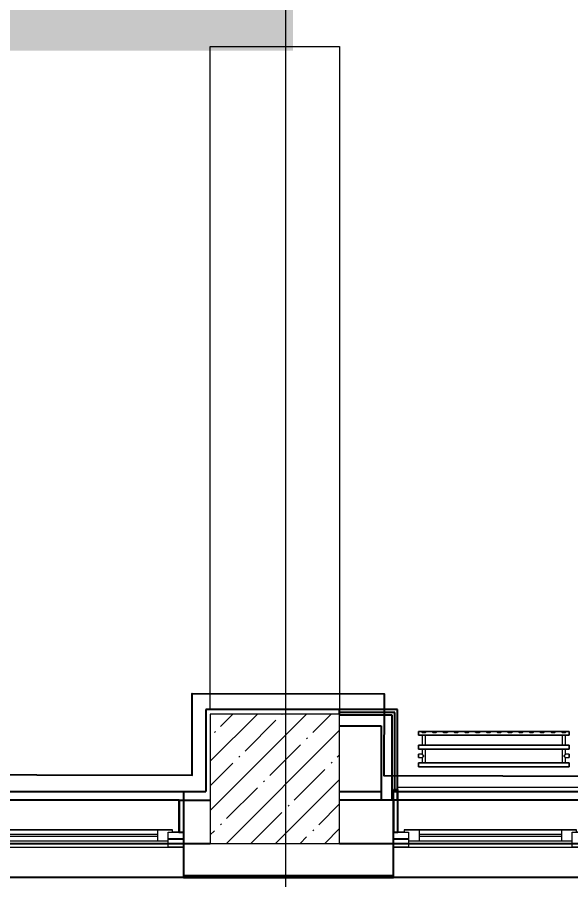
# Model space of a CAD drawing. Header units: millimetres. Extents: x 3914 to 443608, y -156176 to 78197.
# Drawn here: x 50921 to 53490, y -146382 to -142377 of the extents above; entities that cross this region are included whole.
import ezdxf

# ---------------------------------------------------------------- set-up
doc = ezdxf.new("R2010")
doc.units = ezdxf.units.MM
for name, color, linetype, lineweight in [('A-FLOR', 7, 'Continuous', 9), ('A-GLAZ', 7, 'Continuous', 9), ('A-GLAZ-1', 7, 'Continuous', 5), ('S-COLS-1', 7, 'Continuous', 5), ('Оси', 7, 'Continuous', 9)]:
    doc.layers.add(name, color=color, linetype=linetype, lineweight=lineweight)
doc.layers.add('M-EQPM-1', color=7, linetype='Continuous', lineweight=9, true_color=0xb2b2b2)
doc.styles.add('СПДС', font='ГОСТ тип А.ttf', dxfattribs={"width": 0.9})

# ---------------------------------------------------------------- blocks, each defined once
blk = doc.blocks.new('BSC_Колонна _Прямоугольная - 600х600-V5-Объем проектирования 1 этажа')
at = {"layer": 'S-COLS-1'}
h = blk.add_hatch(dxfattribs=at)
h.set_pattern_fill('FP_9', color=256, style=0, pattern_type=2)
h.set_pattern_definition([(45, (-25860, -200), (-114.0493, 114.0493), []), (45, (-25745.95, -200), (-114.0493, 114.0493), [201.613, -40.323, 6.706, -33.617])])
h.paths.add_polyline_path([(300, -300), (300, 300), (-300, 300), (-300, -300)])
for p, q in [((300, 300), (-300, 300)), ((-300, 300), (-300, -300)), ((300, -300), (300, 300)), ((-300, -300), (300, -300))]:
    blk.add_line(p, q, dxfattribs=at)
blk = doc.blocks.new('120_Окно_СКБ_2Ст - 120_Окно_СКБ_2Ст 2800х2500_створка_-22445922-Объем проектирования 1 этажа')
at = {"layer": 'A-GLAZ'}
for p, q in [((-1400, -127), (-1400, -57)), ((-1400, -57), (-1330, -57)), ((-1330, -57), (-1330, -127)), ((500, -127), (500, -57)), ((500, -57), (570, -57)), ((570, -57), (570, -127)), ((1330, -127), (1330, -57)), ((1330, -57), (1400, -57)), ((1400, -57), (1400, -127)), ((500, -87), (-1330, -87)), ((-1330, -87), (-1330, -127)), ((-1280, -137), (-1280, -87)), ((450, -137), (450, -87)), ((500, -127), (500, -87)), ((1330, -87), (570, -87)), ((570, -87), (570, -127)), ((620, -137), (620, -87)), ((1280, -137), (1280, -87)), ((1330, -127), (1330, -87)), ((-1330, -127), (-1400, -127)), ((-1330, -127), (-1350, -127)), ((-1350, -127), (-1350, -137)), ((-1350, -137), (520, -137)), ((520, -137), (-1350, -137)), ((570, -127), (500, -127)), ((520, -127), (500, -127)), ((520, -137), (520, -127)), ((570, -127), (550, -127)), ((550, -127), (550, -137)), ((550, -137), (1350, -137)), ((1350, -137), (550, -137)), ((1400, -127), (1330, -127)), ((1350, -127), (1330, -127)), ((1350, -137), (1350, -127))]:
    blk.add_line(p, q, dxfattribs=at)
at = {"layer": 'A-GLAZ-1'}
for p, q in [((1400, -57), (-1400, -57)), ((-1280, -107), (450, -107)), ((450, -117), (-1280, -117)), ((620, -107), (1280, -107)), ((1280, -117), (620, -117)), ((-1380, -127), (-1350, -127)), ((520, -127), (550, -127)), ((1350, -127), (1380, -127))]:
    blk.add_line(p, q, dxfattribs=at)
blk = doc.blocks.new('120_Окно_СКБ_1Ст - 120_Окно_СКБ_1Ст 900х2500_h_-V151-Объем проектирования 1 этажа')
at = {"layer": 'A-GLAZ'}
for p, q in [((-450, -127), (-450, -57)), ((-450, -57), (-380, -57)), ((-380, -57), (-380, -127)), ((380, -127), (380, -57)), ((380, -57), (450, -57)), ((450, -57), (450, -127)), ((380, -87), (-380, -87)), ((-380, -87), (-380, -127)), ((-330, -137), (-330, -87)), ((330, -137), (330, -87)), ((380, -127), (380, -87)), ((-380, -127), (-450, -127)), ((-380, -127), (-400, -127)), ((-400, -127), (-400, -137)), ((-400, -137), (400, -137)), ((400, -137), (-400, -137)), ((450, -127), (380, -127)), ((400, -127), (380, -127)), ((400, -137), (400, -127))]:
    blk.add_line(p, q, dxfattribs=at)
at = {"layer": 'A-GLAZ-1'}
for p, q in [((450, -57), (-450, -57)), ((-330, -107), (330, -107)), ((330, -117), (-330, -117)), ((-430, -127), (-400, -127)), ((400, -127), (430, -127))]:
    blk.add_line(p, q, dxfattribs=at)
blk = doc.blocks.new('radiator_prado_classic_z_tip_30_po exemplyaru - Classic Z Тип 30-500-V223-Объем проектирования 1 этажа')
at = {"layer": 'M-EQPM-1'}
for p, q in [((0, 228), (0, 210)), ((700, 228), (0, 228)), ((0, 210), (0, 228)), ((0, 228), (12.5, 228)), ((0, 210), (700, 210)), ((17.8, 210), (0, 210)), ((12.5, 228), (37.5, 228)), ((37.5, 228), (12.5, 228)), ((12.5, 228), (37.5, 228)), ((12.5, 228), (17.5, 223)), ((12.5, 228), (17.5, 223)), ((32.5, 223), (17.5, 223)), ((17.5, 223), (32.5, 223)), ((17.5, 210), (17.5, 164)), ((17.5, 210), (17.5, 164)), ((17.8, 210), (17.5, 210)), ((17.5, 210), (17.8, 210)), ((17.8, 210), (17.5, 210)), ((17.5, 210), (32.5, 210)), ((32.2, 210), (17.8, 210)), ((17.8, 210), (18.5, 210)), ((32.2, 210), (17.8, 210)), ((18.5, 210), (32.2, 210)), ((32.5, 210), (32.2, 210)), ((32.2, 210), (32.5, 210)), ((32.5, 210), (32.2, 210)), ((667.8, 210), (32.2, 210)), ((32.5, 223), (37.5, 228)), ((37.5, 228), (32.5, 223)), ((32.5, 164), (32.5, 210)), ((32.5, 164), (32.5, 210)), ((37.5, 228), (62.5, 228)), ((62.5, 228), (87.5, 228)), ((87.5, 228), (62.5, 228)), ((62.5, 228), (87.5, 228)), ((62.5, 228), (67.5, 223)), ((62.5, 228), (67.5, 223)), ((82.5, 223), (67.5, 223)), ((67.5, 223), (82.5, 223)), ((82.5, 223), (87.5, 228)), ((87.5, 228), (82.5, 223)), ((87.5, 228), (112.5, 228)), ((112.5, 228), (137.5, 228)), ((137.5, 228), (112.5, 228)), ((112.5, 228), (137.5, 228)), ((112.5, 228), (117.5, 223)), ((112.5, 228), (117.5, 223)), ((132.5, 223), (117.5, 223)), ((117.5, 223), (132.5, 223)), ((132.5, 223), (137.5, 228)), ((137.5, 228), (132.5, 223)), ((137.5, 228), (162.5, 228)), ((162.5, 228), (187.5, 228)), ((187.5, 228), (162.5, 228)), ((162.5, 228), (187.5, 228)), ((162.5, 228), (167.5, 223)), ((162.5, 228), (167.5, 223)), ((182.5, 223), (167.5, 223)), ((167.5, 223), (182.5, 223)), ((182.5, 223), (187.5, 228)), ((187.5, 228), (182.5, 223)), ((187.5, 228), (212.5, 228)), ((212.5, 228), (237.5, 228)), ((237.5, 228), (212.5, 228)), ((212.5, 228), (237.5, 228)), ((212.5, 228), (217.5, 223)), ((212.5, 228), (217.5, 223)), ((232.5, 223), (217.5, 223)), ((217.5, 223), (232.5, 223)), ((232.5, 223), (237.5, 228)), ((237.5, 228), (232.5, 223)), ((237.5, 228), (262.5, 228)), ((262.5, 228), (287.5, 228)), ((287.5, 228), (262.5, 228)), ((262.5, 228), (287.5, 228)), ((262.5, 228), (267.5, 223)), ((262.5, 228), (267.5, 223)), ((282.5, 223), (267.5, 223)), ((267.5, 223), (282.5, 223)), ((282.5, 223), (287.5, 228)), ((287.5, 228), (282.5, 223)), ((287.5, 228), (312.5, 228)), ((312.5, 228), (337.5, 228)), ((337.5, 228), (312.5, 228)), ((312.5, 228), (337.5, 228)), ((312.5, 228), (317.5, 223)), ((312.5, 228), (317.5, 223)), ((332.5, 223), (317.5, 223)), ((317.5, 223), (332.5, 223)), ((332.5, 223), (337.5, 228)), ((337.5, 228), (332.5, 223)), ((337.5, 228), (362.5, 228)), ((362.5, 228), (387.5, 228)), ((387.5, 228), (362.5, 228)), ((362.5, 228), (387.5, 228)), ((362.5, 228), (367.5, 223)), ((362.5, 228), (367.5, 223)), ((382.5, 223), (367.5, 223)), ((367.5, 223), (382.5, 223)), ((382.5, 223), (387.5, 228)), ((387.5, 228), (382.5, 223)), ((387.5, 228), (412.5, 228)), ((412.5, 228), (437.5, 228)), ((437.5, 228), (412.5, 228)), ((412.5, 228), (437.5, 228)), ((412.5, 228), (417.5, 223)), ((412.5, 228), (417.5, 223)), ((432.5, 223), (417.5, 223)), ((417.5, 223), (432.5, 223)), ((432.5, 223), (437.5, 228)), ((437.5, 228), (432.5, 223)), ((437.5, 228), (462.5, 228)), ((462.5, 228), (486.8, 228)), ((487.5, 228), (462.5, 228)), ((462.5, 228), (487.5, 228)), ((462.5, 228), (467.5, 223)), ((462.5, 228), (467.5, 223)), ((482.5, 223), (467.5, 223)), ((467.5, 223), (482.5, 223)), ((482.5, 223), (487.5, 228)), ((487.5, 228), (482.5, 223)), ((487.5, 228), (512.5, 228)), ((512.5, 228), (537.5, 228)), ((537.5, 228), (512.5, 228)), ((512.5, 228), (537.5, 228)), ((512.5, 228), (517.5, 223)), ((512.5, 228), (517.5, 223)), ((532.5, 223), (517.5, 223)), ((517.5, 223), (532.5, 223)), ((532.5, 223), (537.5, 228)), ((537.5, 228), (532.5, 223)), ((537.5, 228), (562.5, 228)), ((562.5, 228), (587.5, 228)), ((587.5, 228), (562.5, 228)), ((562.5, 228), (587.5, 228)), ((562.5, 228), (567.5, 223)), ((562.5, 228), (567.5, 223)), ((582.5, 223), (567.5, 223)), ((567.5, 223), (582.5, 223)), ((582.5, 223), (587.5, 228)), ((587.5, 228), (582.5, 223)), ((587.5, 228), (612.5, 228)), ((612.5, 228), (637.5, 228)), ((637.5, 228), (612.5, 228)), ((612.5, 228), (637.5, 228)), ((612.5, 228), (617.5, 223)), ((617.5, 223), (612.5, 228)), ((632.5, 223), (617.5, 223)), ((617.5, 223), (632.5, 223)), ((632.5, 223), (637.5, 228)), ((637.5, 228), (632.5, 223)), ((637.5, 228), (662.5, 228)), ((662.5, 228), (687.5, 228)), ((687.5, 228), (662.5, 228)), ((662.5, 228), (687.5, 228)), ((662.5, 228), (667.5, 223)), ((662.5, 228), (667.5, 223)), ((682.5, 223), (667.5, 223)), ((667.5, 223), (682.5, 223)), ((667.5, 210), (667.5, 164)), ((667.5, 210), (667.5, 164)), ((667.8, 210), (667.5, 210)), ((667.5, 210), (682.5, 210)), ((667.8, 210), (667.5, 210)), ((667.5, 210), (667.8, 210)), ((682.2, 210), (667.8, 210)), ((682.2, 210), (667.8, 210)), ((667.8, 210), (682.2, 210)), ((682.5, 210), (682.2, 210)), ((682.5, 210), (682.2, 210)), ((682.2, 210), (682.5, 210)), ((700, 210), (682.2, 210)), ((682.5, 223), (687.5, 228)), ((687.5, 228), (682.5, 223)), ((682.5, 164), (682.5, 210)), ((682.5, 164), (682.5, 210)), ((687.5, 228), (700, 228)), ((700, 210), (700, 228)), ((700, 228), (700, 210)), ((700, 164), (0, 164)), ((0, 164), (0, 146)), ((0, 146), (0, 164)), ((0, 164), (17.8, 164)), ((17.8, 164), (17.5, 164)), ((17.5, 164), (17.8, 164)), ((17.8, 164), (17.5, 164)), ((17.5, 164), (32.5, 164)), ((32.2, 164), (17.8, 164)), ((17.8, 164), (18.5, 164)), ((23.1, 164), (17.8, 164)), ((18.5, 164), (32.2, 164)), ((28.7, 164), (23.1, 164)), ((32.2, 164), (28.7, 164)), ((32.5, 164), (32.2, 164)), ((32.2, 164), (32.5, 164)), ((32.5, 164), (32.2, 164)), ((32.2, 164), (667.8, 164)), ((667.8, 164), (667.5, 164)), ((667.5, 164), (682.5, 164)), ((667.8, 164), (667.5, 164)), ((667.5, 164), (667.8, 164)), ((669.7, 164), (667.8, 164)), ((682.2, 164), (667.8, 164)), ((667.8, 164), (682.2, 164)), ((673.1, 164), (669.7, 164)), ((682.2, 164), (673.1, 164)), ((682.5, 164), (682.2, 164)), ((682.5, 164), (682.2, 164)), ((682.2, 164), (682.5, 164)), ((682.2, 164), (700, 164)), ((700, 146), (700, 164)), ((700, 164), (700, 146)), ((0, 146), (700, 146)), ((18.5, 146), (0, 146)), ((17.5, 121.5), (0, 121.5)), ((17.5, 121.5), (0, 121.5)), ((0, 121.5), (0, 120.5)), ((0, 106.5), (0, 121.5)), ((0, 120.5), (0, 107.5)), ((0, 120.5), (0, 119.3)), ((0, 114), (0, 120.5)), ((0, 120.5), (0, 120.5)), ((17.5, 146), (17.5, 121.5)), ((17.5, 146), (17.5, 121.5)), ((17.5, 146), (18.5, 146)), ((18.5, 146), (17.5, 146)), ((17.5, 146), (18.5, 146)), ((32.5, 146), (17.5, 146)), ((18.5, 146), (32.2, 146)), ((21.2, 146), (18.5, 146)), ((18.5, 146), (32.2, 146)), ((25, 146), (21.2, 146)), ((28.7, 146), (25, 146)), ((32.2, 146), (28.7, 146)), ((32.2, 146), (32.5, 146)), ((32.5, 146), (32.2, 146)), ((32.2, 146), (32.5, 146)), ((667.8, 146), (32.2, 146)), ((32.5, 82), (32.5, 146)), ((32.5, 82), (32.5, 146)), ((667.5, 146), (667.5, 82)), ((667.5, 146), (667.5, 82)), ((667.5, 146), (667.8, 146)), ((682.5, 146), (667.5, 146)), ((667.5, 146), (667.8, 146)), ((667.8, 146), (667.5, 146)), ((667.8, 146), (669.7, 146)), ((667.8, 146), (681.5, 146)), ((681.5, 146), (667.8, 146)), ((669.7, 146), (675, 146)), ((675, 146), (681.5, 146)), ((681.5, 146), (682.5, 146)), ((681.5, 146), (682.5, 146)), ((682.5, 146), (681.5, 146)), ((700, 146), (681.5, 146)), ((682.5, 121.5), (682.5, 146)), ((682.5, 121.5), (682.5, 146)), ((700, 121.5), (682.5, 121.5)), ((700, 121.5), (682.5, 121.5)), ((700, 121.5), (700, 106.5)), ((700, 120.5), (700, 121.5)), ((700, 121.5), (700, 120.5)), ((700, 120.5), (700, 121.5)), ((700, 107.5), (700, 120.5)), ((700, 120.5), (700, 107.5)), ((700, 107.5), (700, 120.5)), ((0, 119.3), (0, 117.8)), ((0, 117.8), (0, 114)), ((0, 114), (0, 110.3)), ((0, 107.5), (0, 114)), ((0, 110.3), (0, 108.7)), ((0, 108.7), (0, 107.5)), ((0, 107.5), (0, 106.5)), ((0, 107.5), (0, 107.5)), ((0, 106.5), (17.5, 106.5)), ((0, 106.5), (17.5, 106.5)), ((700, 82), (0, 82)), ((0, 82), (0, 64)), ((0, 64), (0, 82)), ((0, 82), (18.5, 82)), ((17.5, 106.5), (17.5, 82)), ((17.5, 106.5), (17.5, 82)), ((18.5, 82), (17.5, 82)), ((17.5, 82), (18.5, 82)), ((18.5, 82), (17.5, 82)), ((17.5, 82), (32.5, 82)), ((32.2, 82), (18.5, 82)), ((18.5, 82), (32.2, 82)), ((21.2, 82), (18.5, 82)), ((32.2, 82), (21.2, 82)), ((32.5, 82), (32.2, 82)), ((32.2, 82), (32.5, 82)), ((32.5, 82), (32.2, 82)), ((32.2, 82), (667.8, 82)), ((667.8, 82), (667.5, 82)), ((667.5, 82), (682.5, 82)), ((667.8, 82), (667.5, 82)), ((667.5, 82), (667.8, 82)), ((671.2, 82), (667.8, 82)), ((681.5, 82), (667.8, 82)), ((667.8, 82), (681.5, 82)), ((675, 82), (671.2, 82)), ((681.5, 82), (675, 82)), ((682.5, 82), (681.5, 82)), ((682.5, 82), (681.5, 82)), ((681.5, 82), (682.5, 82)), ((681.5, 82), (700, 82)), ((682.5, 82), (682.5, 106.5)), ((682.5, 106.5), (700, 106.5)), ((682.5, 82), (682.5, 106.5)), ((682.5, 106.5), (700, 106.5)), ((700, 106.5), (700, 107.5)), ((700, 107.5), (700, 106.5)), ((700, 106.5), (700, 107.5)), ((700, 64), (700, 82)), ((700, 82), (700, 64)), ((700, 64), (0, 64)), ((0, 64), (700, 64))]:
    blk.add_line(p, q, dxfattribs=at)
for points, knots in [([(18.5, 120.5), (18.4, 120.6), (18.3, 120.7), (18.1, 120.9), (17.9, 121.1), (17.8, 121.2), (17.7, 121.3), (17.5, 121.5), (17.5, 121.5), (17.5, 121.5)], [0.7142857, 0.7142857, 0.7142857, 0.7142857, 0.75, 0.7857143, 0.8214286, 0.8571429, 0.8928571, 0.9285714, 1, 1, 1, 1]), ([(17.5, 121.5), (17.5, 121.5), (17.5, 121.5), (17.7, 121.3), (17.8, 121.2), (17.9, 121.1), (18.1, 120.9), (18.3, 120.7), (18.4, 120.6), (18.5, 120.5)], [0, 0, 0, 0, 0.0714286, 0.1071429, 0.1428571, 0.1785714, 0.2142857, 0.25, 0.2857143, 0.2857143, 0.2857143, 0.2857143]), ([(17.5, 121.5), (17.5, 121.5), (17.5, 121.5), (17.7, 121.3), (17.8, 121.2), (17.9, 121.1), (18.1, 120.9), (18.3, 120.7), (18.4, 120.6), (18.5, 120.5)], [0, 0, 0, 0, 0.0714286, 0.1071429, 0.1428571, 0.1785714, 0.2142857, 0.25, 0.2857143, 0.2857143, 0.2857143, 0.2857143]), ([(25, 114), (24.5, 114.5), (23.6, 115.4), (22.4, 116.6), (21.6, 117.4), (21.1, 117.9), (20.8, 118.2), (20.5, 118.5), (20.2, 118.8), (19.8, 119.1), (19.6, 119.4), (19.3, 119.7), (19, 120), (18.7, 120.3), (18.5, 120.5), (18.3, 120.7), (18.1, 120.9), (17.9, 121.1), (17.8, 121.2), (17.7, 121.3), (17.5, 121.5), (17.5, 121.5), (17.5, 121.5)], [0, 0, 0, 0, 0.142857, 0.285714, 0.357143, 0.392857, 0.428571, 0.464286, 0.5, 0.535714, 0.571429, 0.607143, 0.642857, 0.678571, 0.714286, 0.75, 0.785714, 0.821429, 0.857143, 0.892857, 0.928571, 1, 1, 1, 1]), ([(675, 114), (675.5, 114.5), (676.4, 115.4), (677.6, 116.6), (678.4, 117.4), (678.9, 117.9), (679.2, 118.2), (679.5, 118.5), (679.8, 118.8), (680.1, 119.2), (680.4, 119.4), (680.7, 119.7), (681, 120), (681.3, 120.3), (681.5, 120.5), (681.7, 120.7), (681.9, 120.9), (682.1, 121.1), (682.2, 121.2), (682.3, 121.3), (682.5, 121.5), (682.5, 121.5), (682.5, 121.5)], [0, 0, 0, 0, 0.142857, 0.285714, 0.357143, 0.392857, 0.428571, 0.464286, 0.5, 0.535714, 0.571429, 0.607143, 0.642857, 0.678571, 0.714286, 0.75, 0.785714, 0.821429, 0.857143, 0.892857, 0.928571, 1, 1, 1, 1]), ([(682.5, 121.5), (682.5, 121.5), (682.5, 121.5), (682.3, 121.3), (682.2, 121.2), (682.1, 121.1), (681.9, 120.9), (681.7, 120.7), (681.6, 120.6), (681.5, 120.5)], [0, 0, 0, 0, 0.0714286, 0.1071429, 0.1428571, 0.1785714, 0.2142857, 0.25, 0.2857143, 0.2857143, 0.2857143, 0.2857143]), ([(682.5, 121.5), (682.5, 121.5), (682.5, 121.5), (682.3, 121.3), (682.2, 121.2), (682.1, 121.1), (681.9, 120.9), (681.7, 120.7), (681.6, 120.6), (681.5, 120.5)], [0, 0, 0, 0, 0.0714286, 0.1071429, 0.1428571, 0.1785714, 0.2142857, 0.25, 0.2857143, 0.2857143, 0.2857143, 0.2857143]), ([(681.5, 120.5), (681.6, 120.6), (681.7, 120.7), (681.9, 120.9), (682.1, 121.1), (682.2, 121.2), (682.3, 121.3), (682.5, 121.5), (682.5, 121.5), (682.5, 121.5)], [0.7142857, 0.7142857, 0.7142857, 0.7142857, 0.75, 0.7857143, 0.8214286, 0.8571429, 0.8928571, 0.9285714, 1, 1, 1, 1]), ([(17.5, 106.5), (17.5, 106.5), (17.5, 106.5), (17.7, 106.7), (17.8, 106.8), (17.9, 106.9), (18.1, 107.1), (18.3, 107.3), (18.5, 107.5), (18.7, 107.7), (19, 108), (19.3, 108.3), (19.6, 108.6), (19.8, 108.9), (20.3, 109.3), (20.7, 109.7), (21.1, 110.1), (21.6, 110.6), (22.4, 111.4), (23.6, 112.6), (24.5, 113.5), (25, 114)], [0, 0, 0, 0, 0.071429, 0.107143, 0.142857, 0.178571, 0.214286, 0.25, 0.285714, 0.321429, 0.357143, 0.392857, 0.428571, 0.464286, 0.5, 0.571429, 0.607143, 0.642857, 0.714286, 0.857143, 1, 1, 1, 1]), ([(17.5, 106.5), (17.5, 106.5), (17.5, 106.5), (17.7, 106.7), (17.8, 106.8), (17.9, 106.9), (18.1, 107.1), (18.3, 107.3), (18.4, 107.4), (18.5, 107.5)], [0, 0, 0, 0, 0.0714286, 0.1071429, 0.1428571, 0.1785714, 0.2142857, 0.25, 0.2857143, 0.2857143, 0.2857143, 0.2857143]), ([(18.5, 107.5), (18.4, 107.4), (18.3, 107.3), (18.1, 107.1), (17.9, 106.9), (17.8, 106.8), (17.7, 106.7), (17.5, 106.5), (17.5, 106.5), (17.5, 106.5)], [0.7142857, 0.7142857, 0.7142857, 0.7142857, 0.75, 0.7857143, 0.8214286, 0.8571429, 0.8928571, 0.9285714, 1, 1, 1, 1]), ([(18.5, 107.5), (18.4, 107.4), (18.3, 107.3), (18.1, 107.1), (17.9, 106.9), (17.8, 106.8), (17.7, 106.7), (17.5, 106.5), (17.5, 106.5), (17.5, 106.5)], [0.7142857, 0.7142857, 0.7142857, 0.7142857, 0.75, 0.7857143, 0.8214286, 0.8571429, 0.8928571, 0.9285714, 1, 1, 1, 1]), ([(22.1, 116.9), (21.9, 117.1), (21.6, 117.4), (21.1, 117.9), (20.8, 118.2), (20.5, 118.5), (20.2, 118.8), (19.9, 119.2), (19.7, 119.3), (19.6, 119.4)], [0.2857143, 0.2857143, 0.2857143, 0.2857143, 0.3571429, 0.3928571, 0.4285714, 0.4642857, 0.5, 0.5357143, 0.5714286, 0.5714286, 0.5714286, 0.5714286]), ([(19.6, 119.4), (19.7, 119.3), (19.9, 119.2), (20.3, 118.7), (20.7, 118.3), (21.1, 117.9), (21.6, 117.4), (21.9, 117.1), (22.1, 116.9)], [0.4285714, 0.4285714, 0.4285714, 0.4285714, 0.4642857, 0.5, 0.5714286, 0.6071429, 0.6428571, 0.7142857, 0.7142857, 0.7142857, 0.7142857]), ([(19.6, 119.4), (19.7, 119.3), (19.8, 119.1), (20.3, 118.7), (20.7, 118.3), (21.1, 117.9), (21.6, 117.4), (21.9, 117.1), (22.1, 116.9)], [0.4285714, 0.4285714, 0.4285714, 0.4285714, 0.4642857, 0.5, 0.5714286, 0.6071429, 0.6428571, 0.7142857, 0.7142857, 0.7142857, 0.7142857]), ([(19.6, 108.6), (19.7, 108.7), (19.9, 108.8), (20.3, 109.3), (20.7, 109.7), (21.1, 110.1), (21.6, 110.6), (21.9, 110.9), (22.1, 111.1)], [0.4285714, 0.4285714, 0.4285714, 0.4285714, 0.4642857, 0.5, 0.5714286, 0.6071429, 0.6428571, 0.7142857, 0.7142857, 0.7142857, 0.7142857]), ([(22.1, 111.1), (21.9, 110.9), (21.6, 110.6), (21.1, 110.1), (20.8, 109.8), (20.5, 109.5), (20.2, 109.2), (19.9, 108.8), (19.7, 108.7), (19.6, 108.6)], [0.2857143, 0.2857143, 0.2857143, 0.2857143, 0.3571429, 0.3928571, 0.4285714, 0.4642857, 0.5, 0.5357143, 0.5714286, 0.5714286, 0.5714286, 0.5714286]), ([(22.1, 111.1), (21.9, 110.9), (21.6, 110.6), (21.1, 110.1), (20.8, 109.8), (20.5, 109.5), (20.2, 109.2), (19.8, 108.9), (19.7, 108.7), (19.6, 108.6)], [0.2857143, 0.2857143, 0.2857143, 0.2857143, 0.3571429, 0.3928571, 0.4285714, 0.4642857, 0.5, 0.5357143, 0.5714286, 0.5714286, 0.5714286, 0.5714286]), ([(682.5, 106.5), (682.5, 106.5), (682.5, 106.5), (682.3, 106.7), (682.2, 106.8), (682.1, 106.9), (681.9, 107.1), (681.7, 107.3), (681.5, 107.5), (681.3, 107.7), (681, 108), (680.7, 108.3), (680.4, 108.6), (680.1, 108.8), (679.7, 109.3), (679.3, 109.7), (678.9, 110.1), (678.4, 110.6), (677.6, 111.4), (676.4, 112.6), (675.5, 113.5), (675, 114)], [0, 0, 0, 0, 0.071429, 0.107143, 0.142857, 0.178571, 0.214286, 0.25, 0.285714, 0.321429, 0.357143, 0.392857, 0.428571, 0.464286, 0.5, 0.571429, 0.607143, 0.642857, 0.714286, 0.857143, 1, 1, 1, 1]), ([(680.4, 119.4), (680.3, 119.3), (680.1, 119.2), (679.7, 118.7), (679.3, 118.3), (678.9, 117.9), (678.4, 117.4), (678.1, 117.1), (677.9, 116.9)], [0.4285714, 0.4285714, 0.4285714, 0.4285714, 0.4642857, 0.5, 0.5714286, 0.6071429, 0.6428571, 0.7142857, 0.7142857, 0.7142857, 0.7142857]), ([(680.4, 119.4), (680.3, 119.3), (680.1, 119.2), (679.7, 118.7), (679.3, 118.3), (678.9, 117.9), (678.4, 117.4), (678.1, 117.1), (677.9, 116.9)], [0.4285714, 0.4285714, 0.4285714, 0.4285714, 0.4642857, 0.5, 0.5714286, 0.6071429, 0.6428571, 0.7142857, 0.7142857, 0.7142857, 0.7142857]), ([(677.9, 116.9), (678.1, 117.1), (678.4, 117.4), (678.9, 117.9), (679.2, 118.2), (679.5, 118.5), (679.8, 118.8), (680.1, 119.2), (680.3, 119.3), (680.4, 119.4)], [0.2857143, 0.2857143, 0.2857143, 0.2857143, 0.3571429, 0.3928571, 0.4285714, 0.4642857, 0.5, 0.5357143, 0.5714286, 0.5714286, 0.5714286, 0.5714286]), ([(677.9, 111.1), (678.1, 110.9), (678.4, 110.6), (678.9, 110.1), (679.2, 109.8), (679.5, 109.5), (679.8, 109.2), (680.1, 108.8), (680.3, 108.7), (680.4, 108.6)], [0.2857143, 0.2857143, 0.2857143, 0.2857143, 0.3571429, 0.3928571, 0.4285714, 0.4642857, 0.5, 0.5357143, 0.5714286, 0.5714286, 0.5714286, 0.5714286]), ([(677.9, 111.1), (678.1, 110.9), (678.4, 110.6), (678.9, 110.1), (679.2, 109.8), (679.5, 109.5), (679.8, 109.2), (680.1, 108.8), (680.3, 108.7), (680.4, 108.6)], [0.2857143, 0.2857143, 0.2857143, 0.2857143, 0.3571429, 0.3928571, 0.4285714, 0.4642857, 0.5, 0.5357143, 0.5714286, 0.5714286, 0.5714286, 0.5714286]), ([(680.4, 108.6), (680.3, 108.7), (680.1, 108.8), (679.7, 109.3), (679.3, 109.7), (678.9, 110.1), (678.4, 110.6), (678.1, 110.9), (677.9, 111.1)], [0.4285714, 0.4285714, 0.4285714, 0.4285714, 0.4642857, 0.5, 0.5714286, 0.6071429, 0.6428571, 0.7142857, 0.7142857, 0.7142857, 0.7142857]), ([(681.5, 107.5), (681.6, 107.4), (681.7, 107.3), (681.9, 107.1), (682.1, 106.9), (682.2, 106.8), (682.3, 106.7), (682.5, 106.5), (682.5, 106.5), (682.5, 106.5)], [0.7142857, 0.7142857, 0.7142857, 0.7142857, 0.75, 0.7857143, 0.8214286, 0.8571429, 0.8928571, 0.9285714, 1, 1, 1, 1]), ([(681.5, 107.5), (681.6, 107.4), (681.7, 107.3), (681.9, 107.1), (682.1, 106.9), (682.2, 106.8), (682.3, 106.7), (682.5, 106.5), (682.5, 106.5), (682.5, 106.5)], [0.7142857, 0.7142857, 0.7142857, 0.7142857, 0.75, 0.7857143, 0.8214286, 0.8571429, 0.8928571, 0.9285714, 1, 1, 1, 1]), ([(682.5, 106.5), (682.5, 106.5), (682.5, 106.5), (682.3, 106.7), (682.2, 106.8), (682.1, 106.9), (681.9, 107.1), (681.7, 107.3), (681.6, 107.4), (681.5, 107.5)], [0, 0, 0, 0, 0.0714286, 0.1071429, 0.1428571, 0.1785714, 0.2142857, 0.25, 0.2857143, 0.2857143, 0.2857143, 0.2857143])]:
    blk.add_open_spline(points, degree=3, knots=knots, dxfattribs=at)
for points in [[(19.6, 119.4), (19.5, 119.5), (19.3, 119.7), (19, 120), (18.7, 120.3), (18.6, 120.4), (18.5, 120.5)], [(18.5, 120.5), (18.6, 120.4), (18.7, 120.3), (19, 120), (19.3, 119.7), (19.5, 119.5), (19.6, 119.4)], [(18.5, 120.5), (18.6, 120.4), (18.7, 120.3), (19, 120), (19.3, 119.7), (19.5, 119.5), (19.6, 119.4)], [(681.5, 120.5), (681.4, 120.4), (681.3, 120.3), (681, 120), (680.7, 119.7), (680.5, 119.5), (680.4, 119.4)], [(681.5, 120.5), (681.4, 120.4), (681.3, 120.3), (681, 120), (680.7, 119.7), (680.5, 119.5), (680.4, 119.4)], [(680.4, 119.4), (680.5, 119.5), (680.7, 119.7), (681, 120), (681.3, 120.3), (681.4, 120.4), (681.5, 120.5)], [(18.5, 107.5), (18.6, 107.6), (18.7, 107.7), (19, 108), (19.3, 108.3), (19.5, 108.5), (19.6, 108.6)], [(19.6, 108.6), (19.5, 108.5), (19.3, 108.3), (19, 108), (18.7, 107.7), (18.6, 107.6), (18.5, 107.5)], [(19.6, 108.6), (19.5, 108.5), (19.3, 108.3), (19, 108), (18.7, 107.7), (18.6, 107.6), (18.5, 107.5)], [(25, 114), (24.5, 114.5), (23.6, 115.4), (22.6, 116.4), (22.1, 116.9)], [(22.1, 116.9), (22.6, 116.4), (23.6, 115.4), (24.5, 114.5), (25, 114)], [(22.1, 116.9), (22.6, 116.4), (23.6, 115.4), (24.5, 114.5), (25, 114)], [(22.1, 111.1), (22.6, 111.6), (23.6, 112.6), (24.5, 113.5), (25, 114)], [(25, 114), (24.5, 113.5), (23.6, 112.6), (22.6, 111.6), (22.1, 111.1)], [(25, 114), (24.5, 113.5), (23.6, 112.6), (22.6, 111.6), (22.1, 111.1)], [(677.9, 116.9), (677.4, 116.4), (676.4, 115.4), (675.5, 114.5), (675, 114)], [(677.9, 116.9), (677.4, 116.4), (676.4, 115.4), (675.5, 114.5), (675, 114)], [(675, 114), (675.5, 114.5), (676.4, 115.4), (677.4, 116.4), (677.9, 116.9)], [(675, 114), (675.5, 113.5), (676.4, 112.6), (677.4, 111.6), (677.9, 111.1)], [(675, 114), (675.5, 113.5), (676.4, 112.6), (677.4, 111.6), (677.9, 111.1)], [(677.9, 111.1), (677.4, 111.6), (676.4, 112.6), (675.5, 113.5), (675, 114)], [(680.4, 108.6), (680.5, 108.5), (680.7, 108.3), (681, 108), (681.3, 107.7), (681.4, 107.6), (681.5, 107.5)], [(680.4, 108.6), (680.5, 108.5), (680.7, 108.3), (681, 108), (681.3, 107.7), (681.4, 107.6), (681.5, 107.5)], [(681.5, 107.5), (681.4, 107.6), (681.3, 107.7), (681, 108), (680.7, 108.3), (680.5, 108.5), (680.4, 108.6)]]:
    blk.add_open_spline(points, degree=3, dxfattribs=at)

msp = doc.modelspace()

# ---------------------------------------------------------------- linework, layer by layer
for p, q in [((51796, -145591.7), (51796, -145971.7)), ((52686.5, -145591.7), (51796, -145591.7)), ((52417, -145612.7), (52417, -145592.7)), ((52673, -145605.2), (52417, -145605.2)), ((52660.5, -145617.7), (52417, -145617.7)), ((52660.5, -146012.7), (52660.5, -145617.7)), ((52673, -145962.7), (52673, -145605.2)), ((52686.5, -146012.7), (52686.5, -145591.7)), ((52417, -145667.7), (52610.5, -145667.7)), ((52610.5, -145667.7), (52610.5, -146012.7)), ((48892, -145972.7), (51692, -145972.7)), ((48913, -145971.7), (51692, -145971.7)), ((51692, -145971.7), (51692, -145972.7)), ((51692, -145971.7), (51797, -145971.7)), ((51692, -145972.7), (51692, -146362.7)), ((51692, -145972.7), (51797, -145972.7)), ((51797, -145971.7), (51797, -145972.7)), ((52417, -145972.7), (52610.5, -145972.7)), ((52667, -146362.7), (52667, -145962.7)), ((52667, -145962.7), (52685.5, -145962.7)), ((52667, -145972.7), (53567, -145972.7)), ((52685.5, -145962.7), (52685.5, -145952.7)), ((52685.5, -145962.7), (52685.5, -146012.7)), ((52686.5, -145971.7), (53567, -145971.7)), ((51671, -146012.7), (48913, -146012.7)), ((51671, -146012.7), (51671, -146160.7)), ((51672, -146012.7), (51671, -146012.7)), ((51672, -146012.7), (51817, -146012.7)), ((51672, -146012.7), (51672, -146160.7)), ((52687, -146012.7), (52417, -146012.7)), ((52667, -146012.7), (52667, -146160.7)), ((52687, -146160.7), (52687, -146012.7)), ((52688, -146012.7), (52687, -146012.7)), ((53547, -146012.7), (52688, -146012.7)), ((52688, -146160.7), (52688, -146012.7)), ((51671, -146160.7), (51672, -146160.7)), ((51672, -146160.7), (51692, -146160.7)), ((52667, -146160.7), (52687, -146160.7)), ((52687, -146160.7), (52688, -146160.7)), ((48892, -146212.7), (51817, -146212.7)), ((51692, -146192.7), (51622, -146192.7)), ((52417, -146212.7), (55466.7, -146212.7)), ((52737, -146192.7), (52667, -146192.7)), ((51692, -146370.7), (48892, -146370.7)), ((51692, -146362.7), (51692, -146370.7)), ((51692, -146362.7), (52667, -146362.7)), ((51692, -146365.7), (52667, -146365.7)), ((51692, -146370.7), (52667, -146370.7)), ((52667, -146370.7), (52667, -146362.7)), ((53567, -146370.7), (52667, -146370.7))]:
    msp.add_line(p, q)
at = {"flags": 128}
msp.add_lwpolyline([(53750.2, -138382.9), (52392.2, -138379.7), (52390.6, -139069.7), (51198.6, -139066.9), (51200.2, -138356.9), (48742.2, -138351.1), (48741.3, -138751.1), (48099.3, -138749.6), (48100.2, -138369.6), (46942.2, -138366.9), (46924.5, -145884.9), (48082.5, -145887.6), (48083.4, -145507.6), (48850.4, -145509.4), (48849.5, -145889.4), (51732.5, -145896.2), (51733.4, -145516.2), (52623.9, -145518.3), (52623, -145898.3), (55382.3, -145904.7), (55383.2, -145524.7), (55583.2, -145525.2), (55598.3, -139084.2), (53748.5, -139079.9)], close=True, dxfattribs=at)
at = {"layer": 'A-FLOR'}
for p, q in [((51817, -145592.7), (51817, -142512.7)), ((51817, -142512.7), (52417, -142512.7)), ((52417, -142512.7), (52417, -145592.7)), ((52685.5, -145592.7), (51797, -145592.7)), ((51797, -145592.7), (51797, -145971.7)), ((52685.5, -145952.7), (52685.5, -145592.7)), ((55446.7, -145952.7), (52685.5, -145952.7))]:
    msp.add_line(p, q, dxfattribs=at)
at = {"layer": 'Оси'}
msp.add_lwpolyline([(52167, -148019), (52167, -143019), (52167, -123714.7), (52167, -118714.7)], dxfattribs=at)

# ---------------------------------------------------------------- block references
msp.add_blockref('BSC_Колонна _Прямоугольная - 600х600-V5-Объем проектирования 1 этажа', (52117, -145912.7))
at = {"color": 3, "rotation": 180}
for name, p in [('120_Окно_СКБ_2Ст - 120_Окно_СКБ_2Ст 2800х2500_створка_-22445922-Объем проектирования 1 этажа', (50292, -146287.7)), ('120_Окно_СКБ_1Ст - 120_Окно_СКБ_1Ст 900х2500_h_-V151-Объем проектирования 1 этажа', (53117, -146287.7))]:
    msp.add_blockref(name, p, dxfattribs=at)
at = {"layer": 'M-EQPM-1'}
msp.add_blockref('radiator_prado_classic_z_tip_30_po exemplyaru - Classic Z Тип 30-500-V223-Объем проектирования 1 этажа', (52783, -145920.7), dxfattribs=at)

# ---------------------------------------------------------------- texts
at = {"insert": (50739.2, -141781.4), "char_height": 500, "width": 1212.151, "attachment_point": 1, "style": 'СПДС', "bg_fill": 1, "box_fill_scale": 1.5, "bg_fill_color": 7, "bg_fill_true_color": 16777215, "bg_fill_transparency": 0}
msp.add_mtext('1.09', dxfattribs=at)

doc.saveas('drawing.dxf')
